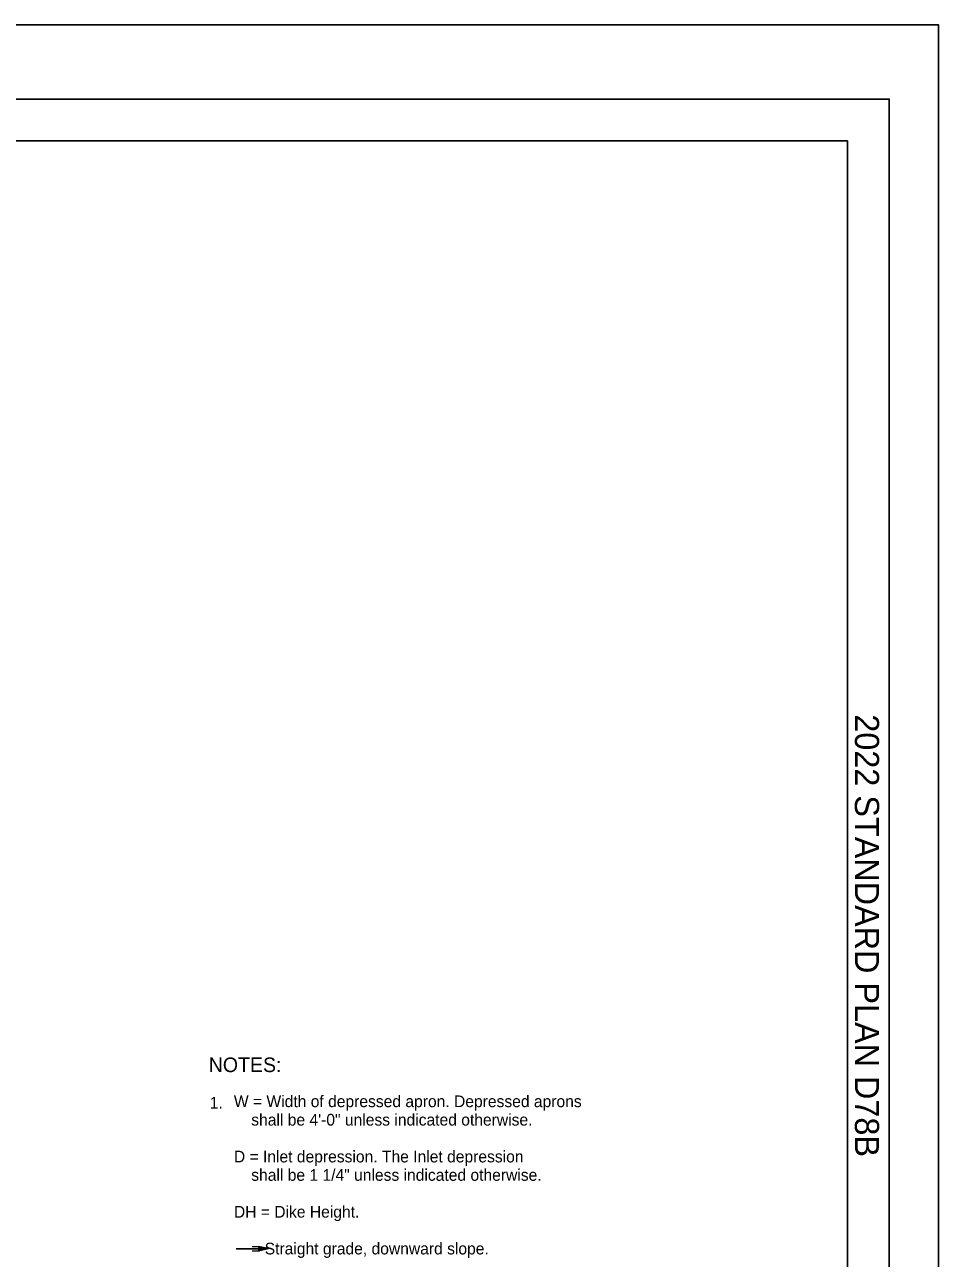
# Model space of a CAD drawing. Extents: x -894 to 866, y -476 to 714.
# Drawn here: x 318 to 866, y -25 to 714 of the extents above; entities that cross this region are included whole.
import ezdxf

# ---------------------------------------------------------------- set-up
doc = ezdxf.new("R2010")
doc.units = 0
for name, color, linetype in [('10 Sheet Format', 7, 'Continuous'), ('57 Undefined', 7, 'Continuous'), ('60 Nongeo Data', 7, 'Continuous')]:
    doc.layers.add(name, color=color, linetype=linetype)

msp = doc.modelspace()

# ---------------------------------------------------------------- linework, layer by layer
at = {"layer": '10 Sheet Format'}
for p, q in [((-863.43, 668.96), (836.58, 668.96)), ((836.58, 668.96), (836.58, -431.04)), ((-813.45, 643.96), (811.55, 643.96)), ((811.55, -406.04), (811.55, 643.96))]:
    msp.add_line(p, q, dxfattribs=at)
for points in [[(-894.04, 713.56), (865.96, 713.56), (865.96, -476.44), (-894.04, -476.44)], [(-863.43, -431.04), (836.58, -431.04), (836.58, 668.96), (-863.43, 668.96)]]:
    msp.add_lwpolyline(points, close=True, dxfattribs=at)
at = {"layer": '60 Nongeo Data'}
for p, q in [((445.28, -19.48), (461.71, -19.48)), ((459.4, -19.41), (458.6, -18.07)), ((458.6, -18.07), (458.6, -18.07)), ((458.6, -18.07), (464.6, -19.41)), ((464.6, -19.41), (458.6, -20.74)), ((458.6, -20.74), (459.4, -19.41)), ((458.6, -20.74), (458.6, -20.74)), ((458.81, -18.43), (463.22, -19.41)), ((463.2, -19.42), (458.83, -20.38)), ((461.83, -19.41), (459.01, -20.04)), ((459.05, -18.79), (461.83, -19.41)), ((459.22, -19.14), (460.45, -19.41)), ((460.45, -19.41), (459.24, -19.68)), ((464.6, -19.41), (464.6, -19.41))]:
    msp.add_line(p, q, dxfattribs=at)

# ---------------------------------------------------------------- texts
at = {"layer": '10 Sheet Format'}
msp.add_text('2022 STANDARD PLAN D78B', height=14.5, rotation=270, dxfattribs=at).set_placement((815.95, 300.55))
at = {"layer": '57 Undefined'}
for s, height, p in [('NOTES:', 8.75, (428.79, 86.28)), ('1.', 7, (429.4, 64.45)), ('W = Width of depressed apron. Depressed aprons ', 7, (443.86, 65.28)), ('    shall be 4\'-0" unless indicated otherwise.', 7, (443.86, 54.25)), ('D = Inlet depression. The Inlet depression', 7, (443.86, 32.2)), ('    shall be 1 1/4" unless indicated otherwise.', 7, (443.86, 21.18)), ('DH = Dike Height.', 7, (443.86, -0.87)), ('    = Straight grade, downward slope.', 7, (443.86, -22.91))]:
    msp.add_text(s, height=height, dxfattribs=at).set_placement(p)

doc.saveas('drawing.dxf')
